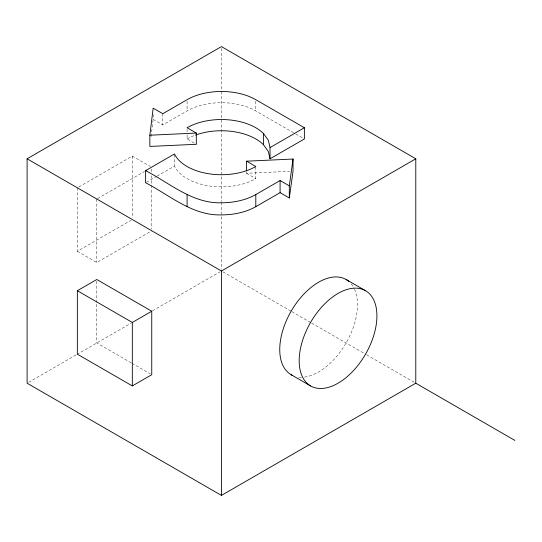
<?xml version="1.0" encoding="UTF-8"?>
<svg xmlns="http://www.w3.org/2000/svg" width="542" height="542" viewBox="0 0 542 542"><rect width="100%" height="100%" fill="white"/><g stroke="black" fill="none" stroke-linecap="round" stroke-linejoin="round"><path stroke-width="0.41" stroke-dasharray="2.71 2.03" d="M151.055 136.598L153.061 120.195M153.162 114.565L153.162 119.375L162.796 124.938L187.085 110.914A48.584 28.048 0 0 1 255.797 110.914L294.956 133.515M78.82 186.963L132.323 156.076L150.317 166.462M97.519 198.609L144.429 171.523M146.34 182.322L156.455 176.482M157.173 176.069L174.51 166.055A48.584 28.048 0 0 0 255.797 178.63L255.797 166.509M77.35 187.81L77.35 251.285L130.852 220.391M77.35 251.285L96.788 262.504L151.753 230.77M28.563 382.361L76.232 354.834M76.971 354.414L131.239 323.079M152.505 310.803L219.977 271.847M246.569 171.685L246.569 173.298L289.658 171.313M295.681 133.935L304.38 138.962M187.085 134.951L187.085 138.962L196.319 144.287M246.569 173.298L255.797 178.63M222.911 271.847L291.115 311.223M291.847 311.65L310.912 322.659M311.65 323.079L365.918 354.414M366.649 354.834L414.318 382.361M131.232 362.855L96.788 342.971L96.788 303.195M131.97 363.282L150.29 373.858M255.797 101.293L255.797 110.914M221.441 48.285L221.441 90.629M221.441 91.476L221.441 201.563M221.441 202.41L221.441 269.306M187.085 101.293L187.085 110.914M187.085 129.342L187.085 131.747M174.51 154.748L174.51 166.055M162.796 113.718L162.796 124.938M151.753 168.989L151.753 172.37M151.753 175.757L151.753 229.076M132.323 156.076L132.323 217.857M96.788 199.029L96.788 262.504M96.788 281.19L96.788 302.348M351.216 283.845A54.966 31.734 -60 0 1 354.19 288.48M354.522 289.191A54.966 31.734 -60 0 1 346.399 342.449A54.966 31.734 -60 0 1 304.529 377.063M301.413 377.279A54.966 31.734 -60 0 1 297.456 376.968M187.085 138.962A48.584 28.048 0 0 1 195.486 135.087"/><path stroke-width="0.81" d="M149.849 135.215L153.162 108.156L162.796 113.718L187.085 99.687A48.584 28.048 0 0 1 255.797 99.687L304.38 127.743L304.38 138.962L270.031 158.792L268.371 151.536L263.52 144.768L263.52 133.549A48.584 28.048 0 0 0 187.085 127.743L196.319 133.068L196.319 144.287L149.849 146.435L149.849 135.215L196.319 133.068M246.569 161.184L255.797 166.509A48.584 28.048 0 0 1 174.51 153.935L145.615 170.622L145.615 182.735C169.809 195.283 192.518 215.845 221.441 214.896A48.584 28.048 0 0 0 255.797 206.678L280.092 192.654L289.32 197.986L289.32 185.865L293.039 159.036L246.569 161.184L246.569 170.879M289.32 197.986L293.039 171.157L293.039 159.036M27.1 158.792L221.441 46.592L415.789 158.792L415.789 383.208L221.441 495.408L27.1 383.208L27.1 158.792L221.441 271L415.789 158.792M270.031 158.792L270.031 147.573L304.38 127.743M77.35 290.715L96.788 279.496L151.753 311.23L151.753 374.705L132.323 385.924L77.35 354.19L77.35 290.715L132.323 322.456L151.753 311.23M145.615 170.622C169.809 183.162 192.518 203.731 221.441 202.776A48.584 28.048 0 0 0 255.797 194.564L280.092 180.54L289.32 185.865M346.101 279.496L365.532 290.715A54.966 31.734 -60 0 1 348.106 375.863A54.966 31.734 -60 0 1 300.505 348.384A54.966 31.734 -60 0 1 365.532 290.715M415.789 383.208L514.9 440.429M291.129 374.705L310.566 385.924M263.52 133.549L268.371 140.317L270.031 147.573M280.092 180.54L280.092 192.654M255.797 194.564L255.797 206.678M221.441 271L221.441 495.408M187.085 194.564L187.085 206.678M132.323 322.456L132.323 385.924M292.599 375.464A54.966 31.734 -60 0 1 291.86 309.99A54.966 31.734 -60 0 1 348.818 281.413M195.486 135.087A48.584 28.048 0 0 1 263.52 144.768"/></g></svg>
